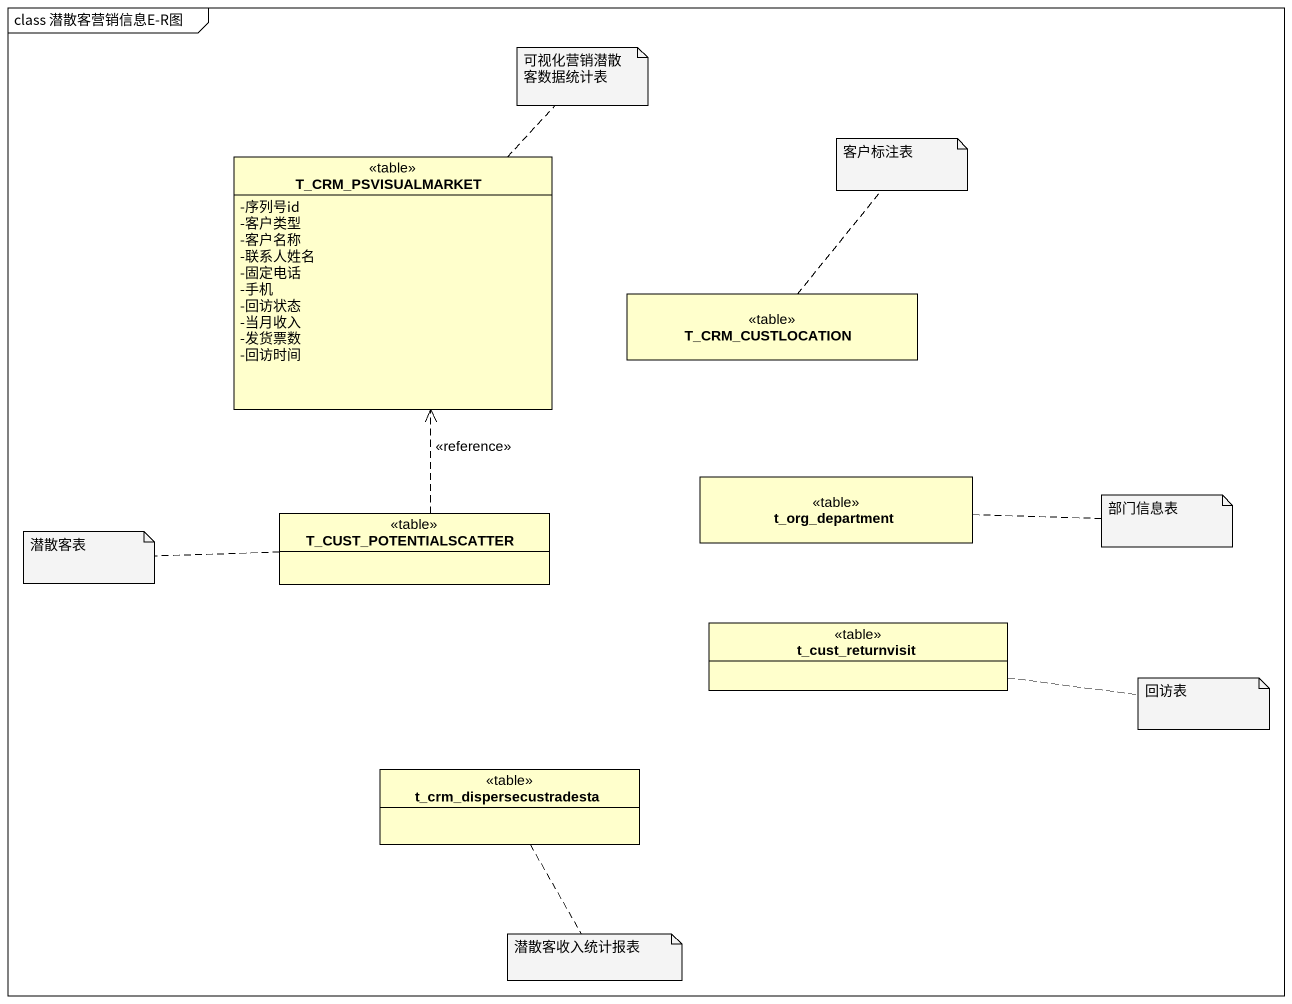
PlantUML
@startuml
mainframe class 潜散客营销信息E-R图
hide circle
hide empty members
skinparam classAttributeIconSize 0
class T_CRM_PSVISUALMARKET <<table>> {
  -序列号id
  -客户类型
  -客户名称
  -联系人姓名
  -固定电话
  -手机
  -回访状态
  -当月收入
  -发货票数
  -回访时间
}
class T_CRM_CUSTLOCATION <<table>>
class t_org_department <<table>>
class T_CUST_POTENTIALSCATTER <<table>>
class t_cust_returnvisit <<table>>
class t_crm_dispersecustradesta <<table>>
T_CUST_POTENTIALSCATTER .up.> T_CRM_PSVISUALMARKET : <<reference>>
note top of T_CRM_PSVISUALMARKET : 可视化营销潜散客数据统计表
note top of T_CRM_CUSTLOCATION : 客户标注表
note left of T_CUST_POTENTIALSCATTER : 潜散客表
note right of t_org_department : 部门信息表
note right of t_cust_returnvisit : 回访表
note bottom of t_crm_dispersecustradesta : 潜散客收入统计报表
@enduml
